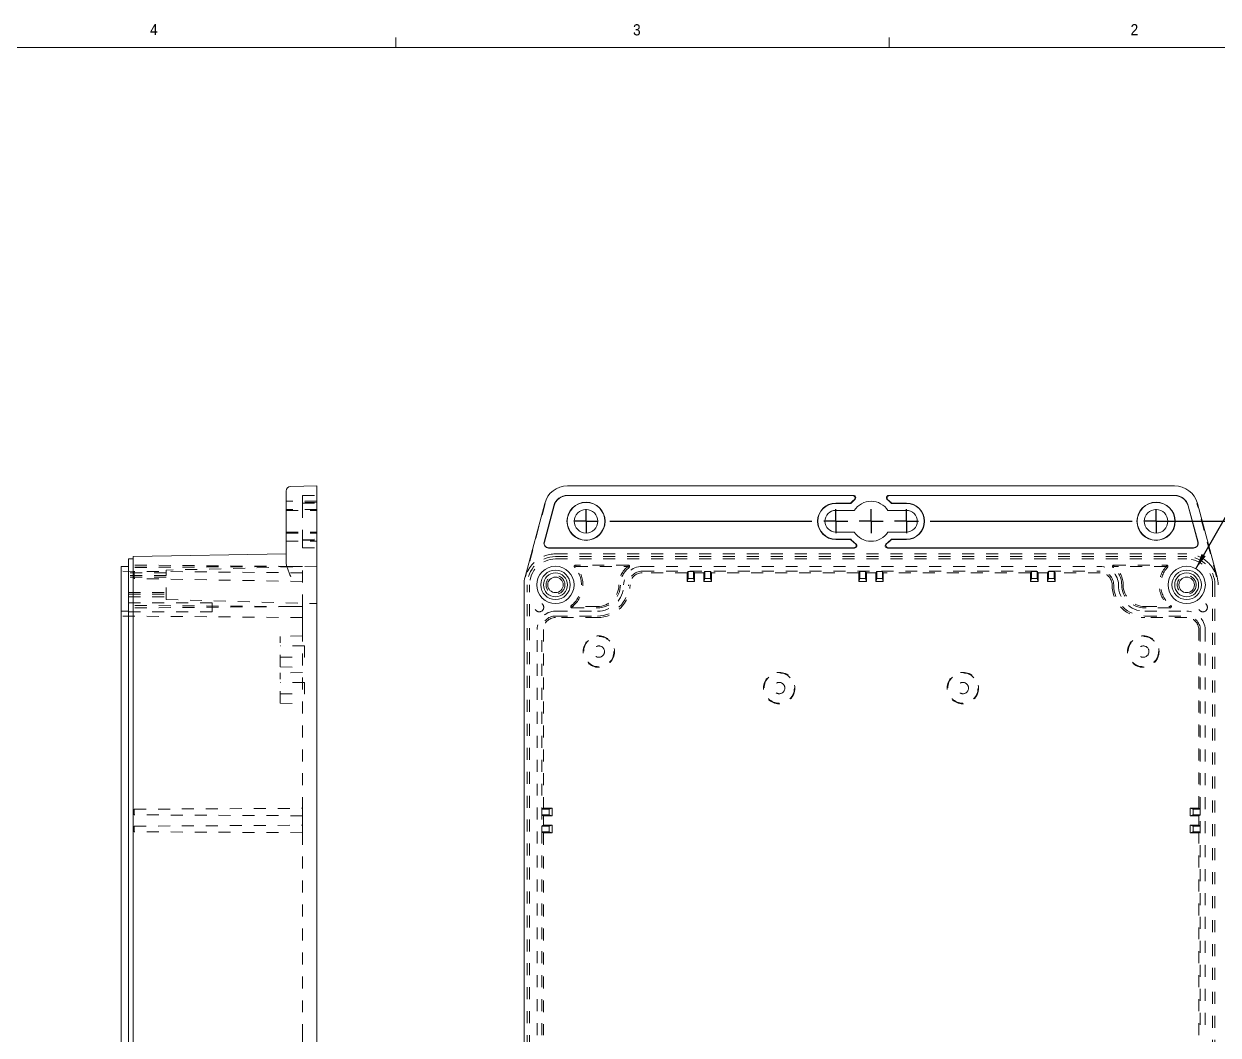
# Model space of a CAD drawing. Header units: inches. Extents: x 0.3 to 33.9, y 0.2 to 21.7.
# Drawn here: x 18.03 to 28.01, y 13.21 to 21.66 of the extents above; entities that cross this region are included whole.
import ezdxf

# ---------------------------------------------------------------- set-up
doc = ezdxf.new("R2010")
doc.units = ezdxf.units.IN
doc.header["$MEASUREMENT"] = 0
doc.linetypes.add('SLD-Dashed', pattern=[0.075, 0.05, -0.025])
doc.linetypes.add('SLD-Solid', pattern=[0])
doc.layers.add('SLD-0', color=7, linetype='SLD-Solid')
doc.styles.add('SLDTEXTSTYLE1', font='GOTHIC.TTF', dxfattribs={"width": 0.913})
doc.dimstyles.new('SLDDIMSTYLE1', dxfattribs={"dimtxt": 0.125, "dimasz": 0.13, "dimexe": 0, "dimexo": 0.0625, "dimgap": 0.03125, "dimtad": 0, "dimtih": 1, "dimtoh": 1, "dimdec": 3, "dimrnd": 1e-09, "dimzin": 12, "dimdsep": 46, "dimtxsty": 'SLDTEXTSTYLE1', "dimsah": 1, "dimcen": 0.09, "dimadec": 0, "dimazin": 3, "dimtfac": 1, "dimtdec": 3, "dimtofl": 0, "dimtmove": 0, "dimatfit": 3, "dimfxl": 0, "dimfrac": 2, "dimtolj": 1, "dimtzin": 12, "dimarcsym": 0})
doc.dimstyles.new('SLDDIMSTYLE10', dxfattribs={"dimtxt": 0.125, "dimasz": 0.13, "dimexe": 0, "dimexo": 0.0625, "dimgap": 0.03125, "dimtad": 0, "dimtih": 1, "dimtoh": 1, "dimdec": 3, "dimrnd": 1e-09, "dimzin": 12, "dimdsep": 46, "dimtxsty": 'SLDTEXTSTYLE1', "dimsah": 1, "dimcen": 0, "dimadec": 0, "dimazin": 3, "dimtfac": 1, "dimtdec": 3, "dimtofl": 0, "dimtmove": 0, "dimatfit": 3, "dimfxl": 0, "dimfrac": 2, "dimtolj": 1, "dimtzin": 12, "dimarcsym": 0})

# ---------------------------------------------------------------- blocks, each defined once
blk = doc.blocks.new('*D47')
at = {"layer": 'SLD-0'}
for p, q in [((27.8283, 17.1108), (28.2409, 17.8322)), ((28.2409, 17.8322), (28.3409, 17.8322))]:
    blk.add_line(p, q, dxfattribs=at)
blk.add_solid([(27.8283, 17.1108), (27.9102, 17.2137), (27.8754, 17.2336)], dxfattribs=at)
at = {"layer": 'SLD-0', "char_height": 0.125, "attachment_point": 1, "style": 'SLDTEXTSTYLE1'}
for s, insert in [('6X ', (28.3409, 17.8933, 0.8179)), ('%%c', (28.581, 17.8913, 0.8179)), ('.312', (28.7695, 17.8933, 0.8179))]:
    blk.add_mtext(s, dxfattribs=dict(at, insert=insert))
blk = doc.blocks.new('*D54')
at = {"layer": 'SLD-0'}
for p, q in [((27.5452, 17.5067), (29.0064, 17.5067)), ((28.8814, 17.5067), (28.8814, 12.9568)), ((28.8814, 8.1831), (28.8814, 12.733)), ((27.5452, 8.1831), (29.0064, 8.1831))]:
    blk.add_line(p, q, dxfattribs=at)
for centre, start, end in [((28.872, 12.8322), 153.43495, 206.56505), ((28.8907, 12.8322), 333.43495, 26.56505)]:
    blk.add_arc(centre, 0.2219, start, end, dxfattribs=at)
for points in [[(28.8814, 17.5067), (28.8614, 17.3767), (28.9014, 17.3767)], [(28.8814, 8.1831), (28.9014, 8.3131), (28.8614, 8.3131)]]:
    blk.add_solid(points, dxfattribs=at)
at = {"layer": 'SLD-0', "insert": (28.6736, 12.8927, -0.7171), "char_height": 0.125, "attachment_point": 1, "style": 'SLDTEXTSTYLE1'}
blk.add_mtext('9.324', dxfattribs=at)
blk = doc.blocks.new('SW_CENTERMARKSYMBOL_3')
at = {"layer": 'SLD-0', "color": 0}
for p, q in [((0, 0), (0, 0.1)), ((2.0866, 0), (2.0866, 0.1)), ((2.3819, 0), (2.3819, 0.1)), ((2.6772, 0), (2.6772, 0.1)), ((4.7638, 0), (4.7638, 0.1)), ((0, 0), (-0.1, 0)), ((0, 0), (0, -0.1)), ((0, 0), (0.1, 0)), ((0.2, 0), (1.8866, 0)), ((2.0866, 0), (1.9866, 0)), ((2.0866, 0), (2.0866, -0.1)), ((2.0866, 0), (2.1866, 0)), ((2.3819, 0), (2.2819, 0)), ((2.3819, 0), (2.3819, -0.1)), ((2.3819, 0), (2.4819, 0)), ((2.6772, 0), (2.5772, 0)), ((2.6772, 0), (2.6772, -0.1)), ((2.6772, 0), (2.7772, 0)), ((2.8772, 0), (4.5638, 0)), ((4.7638, 0), (4.6638, 0)), ((4.7638, 0), (4.7638, -0.1)), ((4.7638, 0), (4.8638, 0))]:
    blk.add_line(p, q, dxfattribs=at)

msp = doc.modelspace()

# ---------------------------------------------------------------- linework, layer by layer
at = {"color": 7, "linetype": 'SLD-Solid', "lineweight": 0}
for p, q in [((0.51583, 21.46397), (33.51583, 21.46397)), ((21.14083, 21.46397), (21.14083, 21.54877)), ((25.26583, 21.46397), (25.26583, 21.54877))]:
    msp.add_line(p, q, dxfattribs=at)
at = {"color": 7, "linetype": 'SLD-Solid', "lineweight": 15}
for p, q in [((20.26408, 17.79817), (20.4813, 17.80196)), ((20.4813, 17.65605), (20.4813, 17.80196)), ((22.57626, 17.80196), (27.65034, 17.80196)), ((20.22539, 17.64489), (20.22539, 17.7588)), ((22.57626, 17.72322), (24.96567, 17.72322)), ((24.95961, 17.72115), (22.57626, 17.72115)), ((25.26093, 17.72322), (27.65034, 17.72322)), ((27.65034, 17.72115), (25.26699, 17.72115)), ((20.22539, 17.1636), (20.22539, 17.64489)), ((20.4813, 17.04342), (20.4813, 17.65605)), ((22.22196, 17.04342), (22.38612, 17.65605)), ((22.38101, 17.33278), (22.46217, 17.63568)), ((22.46416, 17.63514), (22.383, 17.33224)), ((24.94247, 17.65835), (24.81803, 17.65835)), ((24.81803, 17.65629), (24.9434, 17.65629)), ((24.81803, 17.59723), (24.9726, 17.59723)), ((24.94247, 17.65835), (24.9434, 17.65629)), ((25.254, 17.59723), (25.40858, 17.59723)), ((25.28413, 17.65835), (25.2832, 17.65629)), ((25.2832, 17.65629), (25.40858, 17.65629)), ((25.40858, 17.65835), (25.28413, 17.65835)), ((27.8436, 17.33224), (27.76244, 17.63514)), ((27.76443, 17.63568), (27.84559, 17.33278)), ((27.84049, 17.65605), (28.00464, 17.04342)), ((24.9726, 17.41613), (24.81803, 17.41613)), ((25.40858, 17.41613), (25.254, 17.41613)), ((24.96883, 17.28528), (22.41904, 17.28528)), ((22.41904, 17.28322), (24.97539, 17.28322)), ((24.9434, 17.35707), (24.81803, 17.35707)), ((24.81803, 17.35501), (24.94247, 17.35501)), ((24.94247, 17.35501), (24.9434, 17.35707)), ((25.25121, 17.28322), (27.80756, 17.28322)), ((27.80756, 17.28528), (25.25778, 17.28528)), ((25.40858, 17.35707), (25.2832, 17.35707)), ((25.28413, 17.35501), (25.2832, 17.35707)), ((25.28413, 17.35501), (25.40858, 17.35501)), ((18.90693, 16.97541), (18.90693, 17.19172)), ((18.90693, 17.19172), (18.9463, 17.19172)), ((20.22539, 17.23373), (18.9463, 17.21141)), ((18.9463, 16.97541), (18.9463, 17.21141)), ((18.84788, 17.12941), (18.90693, 17.12941)), ((18.84788, 16.97541), (18.84788, 17.12941)), ((18.84788, 16.75541), (18.84788, 16.97541)), ((18.90693, 8.71441), (18.90693, 16.97541)), ((18.9463, 8.71441), (18.9463, 16.97541)), ((20.4813, 16.97541), (20.4813, 17.04342)), ((20.4813, 8.71441), (20.4813, 16.97541)), ((22.21301, 8.71441), (22.21301, 16.97541)), ((18.84788, 16.60141), (18.84788, 16.75541)), ((18.84788, 16.75541), (18.90693, 16.75541)), ((18.84788, 13.21491), (18.84788, 16.60141)), ((18.84788, 13.06091), (18.84788, 13.21491))]:
    msp.add_line(p, q, dxfattribs=at)
at = {"color": 7, "linetype": 'SLD-Dashed', "lineweight": 0}
for p, q in [((20.4813, 17.674), (20.22539, 17.674)), ((20.36319, 17.72115), (20.4813, 17.72322)), ((20.36319, 17.72115), (20.36319, 17.63514)), ((20.4813, 17.66416), (20.36319, 17.66622)), ((20.4813, 17.60511), (20.22539, 17.60511)), ((20.22539, 17.59723), (20.4813, 17.59723)), ((20.36319, 17.65835), (20.4813, 17.65629)), ((20.36319, 17.63514), (20.36319, 17.33224)), ((22.38978, 17.65507), (22.22562, 17.04244)), ((28.00098, 17.04244), (27.83682, 17.65507)), ((20.22539, 17.41613), (20.4813, 17.41613)), ((20.22539, 17.40826), (20.4813, 17.40826)), ((20.22539, 17.33936), (20.4813, 17.33936)), ((20.36319, 17.35501), (20.4813, 17.35707)), ((20.36319, 17.34714), (20.4813, 17.3492)), ((20.36319, 17.28528), (20.36319, 17.33224)), ((20.36319, 17.28528), (20.4813, 17.28322)), ((22.4758, 17.23373), (27.7508, 17.23373)), ((22.4758, 17.21141), (27.7508, 17.21141)), ((22.4758, 17.19172), (27.7508, 17.19172)), ((20.3613, 17.0762), (18.84788, 17.08941)), ((20.26034, 17.12959), (18.90693, 17.14141)), ((20.26034, 17.12959), (18.90693, 17.12164)), ((20.26034, 17.12959), (18.90693, 17.12015)), ((19.22193, 17.07541), (18.90693, 17.07541)), ((19.22193, 17.07541), (18.90693, 17.07541)), ((18.95488, 17.02847), (18.95488, 17.08847)), ((20.4813, 17.13141), (19.22193, 17.09843)), ((19.22193, 16.85238), (19.22193, 17.09843)), ((20.3613, 17.12871), (20.26034, 17.12959)), ((20.3613, 16.7951), (20.3613, 17.12871)), ((22.64486, 17.12959), (22.63613, 17.12164)), ((22.64486, 17.12959), (22.64486, 17.14141)), ((23.08403, 17.14141), (22.64486, 17.14141)), ((22.64684, 17.12871), (22.64486, 17.12959)), ((22.64684, 17.12871), (23.08142, 17.12871)), ((23.08403, 17.12959), (23.08403, 17.14141)), ((23.08403, 17.12959), (23.09113, 17.12015)), ((23.1998, 17.12941), (27.0268, 17.12941)), ((23.1998, 17.08941), (27.0268, 17.08941)), ((23.5757, 17.0762), (23.1998, 17.0762)), ((23.5757, 17.0762), (23.58356, 17.08847)), ((23.5757, 17.0762), (23.5757, 17.00392)), ((23.58356, 17.02847), (23.58356, 17.08847)), ((23.58356, 17.08847), (23.63056, 17.08847)), ((23.63056, 17.08847), (23.63841, 17.0762)), ((23.63056, 17.08847), (23.63056, 17.02847)), ((23.71719, 17.0762), (23.63841, 17.0762)), ((23.63841, 17.00392), (23.63841, 17.0762)), ((23.71719, 17.0762), (23.72504, 17.08847)), ((23.71719, 17.0762), (23.71719, 17.00392)), ((23.72504, 17.02847), (23.72504, 17.08847)), ((23.72504, 17.08847), (23.77204, 17.08847)), ((23.77204, 17.08847), (23.7799, 17.0762)), ((23.77204, 17.08847), (23.77204, 17.02847)), ((25.0112, 17.0762), (23.7799, 17.0762)), ((23.7799, 17.00392), (23.7799, 17.0762)), ((25.0112, 17.0762), (25.01906, 17.08847)), ((25.0112, 17.0762), (25.0112, 17.00392)), ((25.01906, 17.02847), (25.01906, 17.08847)), ((25.01906, 17.08847), (25.06606, 17.08847)), ((25.06606, 17.08847), (25.07391, 17.0762)), ((25.06606, 17.08847), (25.06606, 17.02847)), ((25.15269, 17.0762), (25.07391, 17.0762)), ((25.07391, 17.00392), (25.07391, 17.0762)), ((25.16054, 17.08847), (25.15269, 17.0762)), ((25.15269, 17.00392), (25.15269, 17.0762)), ((25.16054, 17.08847), (25.16054, 17.02847)), ((25.20754, 17.08847), (25.16054, 17.08847)), ((25.2154, 17.0762), (25.20754, 17.08847)), ((25.20754, 17.02847), (25.20754, 17.08847)), ((26.4467, 17.0762), (25.2154, 17.0762)), ((25.2154, 17.0762), (25.2154, 17.00392)), ((26.45456, 17.08847), (26.4467, 17.0762)), ((26.4467, 17.00392), (26.4467, 17.0762)), ((26.45456, 17.08847), (26.45456, 17.02847)), ((26.50156, 17.08847), (26.45456, 17.08847)), ((26.50941, 17.0762), (26.50156, 17.08847)), ((26.50156, 17.02847), (26.50156, 17.08847)), ((26.58819, 17.0762), (26.50941, 17.0762)), ((26.50941, 17.0762), (26.50941, 17.00392)), ((26.59604, 17.08847), (26.58819, 17.0762)), ((26.58819, 17.00392), (26.58819, 17.0762)), ((26.59604, 17.08847), (26.59604, 17.02847)), ((26.64304, 17.08847), (26.59604, 17.08847)), ((26.6509, 17.0762), (26.64304, 17.08847)), ((26.64304, 17.02847), (26.64304, 17.08847)), ((27.0268, 17.0762), (26.6509, 17.0762)), ((26.6509, 17.0762), (26.6509, 17.00392)), ((27.14257, 17.12959), (27.13548, 17.12015)), ((27.14257, 17.12959), (27.14257, 17.14141)), ((27.14257, 17.14141), (27.58174, 17.14141)), ((27.57976, 17.12871), (27.14518, 17.12871)), ((27.57976, 17.12871), (27.58174, 17.12959)), ((27.58174, 17.12959), (27.58174, 17.14141)), ((27.58174, 17.12959), (27.59047, 17.12164)), ((19.22193, 17.05415), (18.90693, 17.05415)), ((19.22193, 17.04037), (18.90693, 17.04037)), ((20.3613, 17.00392), (18.95488, 17.02847)), ((22.2398, 8.71441), (22.2398, 16.97541)), ((22.25949, 8.71441), (22.25949, 16.97541)), ((23.5757, 17.00392), (23.58356, 17.02847)), ((23.5757, 17.00392), (23.63841, 17.00392)), ((23.63056, 17.02847), (23.58356, 17.02847)), ((23.63841, 17.00392), (23.63056, 17.02847)), ((23.71719, 17.00392), (23.72504, 17.02847)), ((23.71719, 17.00392), (23.7799, 17.00392)), ((23.77204, 17.02847), (23.72504, 17.02847)), ((23.7799, 17.00392), (23.77204, 17.02847)), ((25.0112, 17.00392), (25.01906, 17.02847)), ((25.0112, 17.00392), (25.07391, 17.00392)), ((25.06606, 17.02847), (25.01906, 17.02847)), ((25.07391, 17.00392), (25.06606, 17.02847)), ((25.15269, 17.00392), (25.16054, 17.02847)), ((25.2154, 17.00392), (25.15269, 17.00392)), ((25.16054, 17.02847), (25.20754, 17.02847)), ((25.2154, 17.00392), (25.20754, 17.02847)), ((26.4467, 17.00392), (26.45456, 17.02847)), ((26.50941, 17.00392), (26.4467, 17.00392)), ((26.45456, 17.02847), (26.50156, 17.02847)), ((26.50941, 17.00392), (26.50156, 17.02847)), ((26.58819, 17.00392), (26.59604, 17.02847)), ((26.6509, 17.00392), (26.58819, 17.00392)), ((26.59604, 17.02847), (26.64304, 17.02847)), ((26.6509, 17.00392), (26.64304, 17.02847)), ((27.96712, 16.97541), (27.96712, 8.71441)), ((27.9868, 16.97541), (27.9868, 8.71441)), ((18.90693, 16.91044), (19.22193, 16.91044)), ((18.90693, 16.89667), (19.22193, 16.89667)), ((18.90693, 16.87541), (19.22193, 16.87541)), ((18.90693, 16.87541), (19.22193, 16.87541)), ((19.60693, 16.82525), (18.90693, 16.82525)), ((20.26034, 16.79422), (18.90693, 16.80357)), ((20.26034, 16.79422), (18.90693, 16.78241)), ((19.22193, 16.85238), (20.4813, 16.81941)), ((19.60693, 16.75025), (19.60693, 16.82525)), ((20.3613, 16.7951), (20.3613, 16.7022)), ((22.61553, 16.79422), (22.60832, 16.80357)), ((22.61553, 16.79422), (22.61553, 16.78241)), ((22.61553, 16.78241), (22.8258, 16.78241)), ((22.8258, 16.7951), (22.61809, 16.7951)), ((27.4008, 16.7951), (27.60851, 16.7951)), ((27.61107, 16.78241), (27.4008, 16.78241)), ((27.61107, 16.79422), (27.61828, 16.80357)), ((27.61107, 16.79422), (27.61107, 16.78241)), ((20.3613, 16.7022), (18.84788, 16.71541)), ((18.90693, 16.75025), (19.60693, 16.75025)), ((20.3613, 16.7022), (20.3613, 16.60141)), ((22.4758, 16.75541), (22.8258, 16.75541)), ((22.4758, 16.71541), (22.8258, 16.71541)), ((22.8258, 16.7022), (22.4758, 16.7022)), ((27.4008, 16.75541), (27.7508, 16.75541)), ((27.4008, 16.71541), (27.7508, 16.71541)), ((27.7508, 16.7022), (27.4008, 16.7022)), ((20.3613, 16.60141), (20.3613, 15.1095)), ((22.3218, 13.21491), (22.3218, 16.60141)), ((22.3618, 13.21491), (22.3618, 16.60141)), ((22.37501, 16.60141), (22.37501, 15.1095)), ((27.85159, 15.1095), (27.85159, 16.60141)), ((27.8648, 16.60141), (27.8648, 13.21491)), ((27.9048, 16.60141), (27.9048, 13.21491)), ((20.3613, 16.5495), (20.17626, 16.54466)), ((20.17626, 16.29166), (20.17626, 16.54466)), ((20.37926, 16.46566), (20.17626, 16.46566)), ((20.17626, 16.37066), (20.37926, 16.37066)), ((20.37926, 16.37066), (20.37926, 16.46566)), ((20.17626, 16.29166), (20.3613, 16.28681)), ((20.3613, 16.24475), (20.17626, 16.23991)), ((20.17626, 15.98691), (20.17626, 16.23991)), ((20.37926, 16.16091), (20.17626, 16.16091)), ((20.37926, 16.06591), (20.37926, 16.16091)), ((20.17626, 16.06591), (20.37926, 16.06591)), ((20.17626, 15.98691), (20.3613, 15.98206)), ((18.95488, 15.10165), (20.3613, 15.1095)), ((18.95488, 15.05465), (18.95488, 15.10165)), ((20.3613, 15.04679), (20.3613, 15.1095)), ((22.36273, 15.10165), (22.37501, 15.1095)), ((22.36273, 15.05465), (22.36273, 15.10165)), ((22.36273, 15.10165), (22.42273, 15.10165)), ((22.44728, 15.1095), (22.37501, 15.1095)), ((22.44728, 15.1095), (22.42273, 15.10165)), ((22.42273, 15.10165), (22.42273, 15.05465)), ((22.44728, 15.04679), (22.44728, 15.1095)), ((27.77932, 15.1095), (27.85159, 15.1095)), ((27.77932, 15.04679), (27.77932, 15.1095)), ((27.77932, 15.1095), (27.80387, 15.10165)), ((27.80387, 15.10165), (27.80387, 15.05465)), ((27.86387, 15.10165), (27.80387, 15.10165)), ((27.86387, 15.10165), (27.85159, 15.1095)), ((27.86387, 15.05465), (27.86387, 15.10165)), ((20.3613, 15.04679), (18.95488, 15.05465)), ((20.3613, 15.04679), (20.3613, 14.96802)), ((22.37501, 15.04679), (22.36273, 15.05465)), ((22.42273, 15.05465), (22.36273, 15.05465)), ((22.37501, 15.04679), (22.44728, 15.04679)), ((22.37501, 15.04679), (22.37501, 14.96802)), ((22.44728, 15.04679), (22.42273, 15.05465)), ((27.77932, 15.04679), (27.80387, 15.05465)), ((27.85159, 15.04679), (27.77932, 15.04679)), ((27.80387, 15.05465), (27.86387, 15.05465)), ((27.85159, 15.04679), (27.86387, 15.05465)), ((27.85159, 14.96802), (27.85159, 15.04679)), ((18.95488, 14.96016), (20.3613, 14.96802)), ((18.95488, 14.91316), (18.95488, 14.96016)), ((20.3613, 14.90531), (18.95488, 14.91316)), ((20.3613, 14.90531), (20.3613, 14.96802)), ((20.3613, 14.90531), (20.3613, 13.21491)), ((22.36273, 14.96016), (22.37501, 14.96802)), ((22.36273, 14.91316), (22.36273, 14.96016)), ((22.36273, 14.96016), (22.42273, 14.96016)), ((22.37501, 14.90531), (22.36273, 14.91316)), ((22.42273, 14.91316), (22.36273, 14.91316)), ((22.44728, 14.96802), (22.37501, 14.96802)), ((22.37501, 14.90531), (22.44728, 14.90531)), ((22.37501, 14.90531), (22.37501, 13.21491)), ((22.44728, 14.96802), (22.42273, 14.96016)), ((22.42273, 14.96016), (22.42273, 14.91316)), ((22.44728, 14.90531), (22.42273, 14.91316)), ((22.44728, 14.90531), (22.44728, 14.96802)), ((27.77932, 14.96802), (27.85159, 14.96802)), ((27.77932, 14.96802), (27.80387, 14.96016)), ((27.77932, 14.90531), (27.77932, 14.96802)), ((27.77932, 14.90531), (27.80387, 14.91316)), ((27.85159, 14.90531), (27.77932, 14.90531)), ((27.80387, 14.96016), (27.80387, 14.91316)), ((27.86387, 14.96016), (27.80387, 14.96016)), ((27.80387, 14.91316), (27.86387, 14.91316)), ((27.86387, 14.96016), (27.85159, 14.96802)), ((27.85159, 14.90531), (27.86387, 14.91316)), ((27.85159, 13.21491), (27.85159, 14.90531)), ((27.86387, 14.91316), (27.86387, 14.96016)), ((20.3613, 13.21491), (20.3613, 13.11411))]:
    msp.add_line(p, q, dxfattribs=at)
at = {"color": 7, "linetype": 'SLD-Solid', "lineweight": 15}
for centre, radius in [((22.73141, 17.50668), 0.15954), ((27.49519, 17.50668), 0.15954), ((22.73141, 17.50668), 0.15748), ((22.73141, 17.50668), 0.09843), ((27.49519, 17.50668), 0.15748), ((27.49519, 17.50668), 0.09843), ((22.4758, 16.97541), 0.156), ((22.4758, 16.97541), 0.12302), ((22.4758, 16.97541), 0.1), ((27.7508, 16.97541), 0.156), ((27.7508, 16.97541), 0.12302), ((27.7508, 16.97541), 0.1), ((22.4758, 16.97541), 0.06496), ((27.7508, 16.97541), 0.06496)]:
    msp.add_circle(centre, radius, dxfattribs=at)
at = {"color": 7, "linetype": 'SLD-Dashed', "lineweight": 0}
for centre, radius in [((22.4758, 16.97541), 0.07874), ((27.7508, 16.97541), 0.07874), ((22.3403, 16.78775), 0.0375), ((27.8863, 16.78775), 0.0375), ((22.8383, 16.41816), 0.13135), ((22.8383, 16.41816), 0.1265), ((27.3883, 16.41816), 0.13135), ((27.3883, 16.41816), 0.1265), ((22.8383, 16.41816), 0.0475), ((27.3883, 16.41816), 0.0475), ((24.3458, 16.11341), 0.13135), ((24.3458, 16.11341), 0.1265), ((25.8808, 16.11341), 0.13135), ((25.8808, 16.11341), 0.1265), ((24.3458, 16.11341), 0.0475), ((25.8808, 16.11341), 0.0475)]:
    msp.add_circle(centre, radius, dxfattribs=at)
at = {"color": 7, "linetype": 'SLD-Solid', "lineweight": 15}
for centre, radius, start, end in [((20.26476, 17.7588), 0.03937, 91, 180), ((22.57626, 17.60511), 0.19685, 90, 165), ((27.65034, 17.60511), 0.19685, 15, 90), ((22.57626, 17.60511), 0.11811, 90, 165), ((22.57626, 17.60511), 0.11605, 90, 165), ((25.1133, 17.50668), 0.22844, 128.273245, 138.399698), ((25.1133, 17.50668), 0.22638, 126.867803, 138.633775), ((25.1133, 17.50668), 0.16732, 32.763762, 147.236238), ((25.1133, 17.50668), 0.22638, 41.366225, 53.132197), ((25.1133, 17.50668), 0.22844, 41.600302, 51.726755), ((27.65034, 17.60511), 0.11811, 15, 90), ((27.65034, 17.60511), 0.11605, 15, 90), ((24.81803, 17.50668), 0.15167, 90, 270), ((24.81803, 17.50668), 0.14961, 90, 270), ((24.81803, 17.50668), 0.09055, 90, 270), ((25.40858, 17.50668), 0.15167, 270, 90), ((25.40858, 17.50668), 0.14961, 270, 90), ((25.40858, 17.50668), 0.09055, 270, 90), ((25.1133, 17.50668), 0.16732, 212.763762, 327.236238), ((22.41904, 17.32259), 0.03937, 165, 270), ((22.41904, 17.32259), 0.03731, 165, 270), ((25.1133, 17.50668), 0.22844, 221.600302, 234.389303), ((25.1133, 17.50668), 0.22638, 221.366225, 235.912464), ((25.1133, 17.50668), 0.22638, 304.087536, 318.633775), ((25.1133, 17.50668), 0.22844, 305.610697, 318.399698), ((27.80756, 17.32259), 0.03937, 270, 15), ((27.80756, 17.32259), 0.03731, 270, 15), ((22.4758, 16.97541), 0.26279, 165, 180), ((27.7508, 16.97541), 0.26279, 0, 15)]:
    msp.add_arc(centre, radius, start, end, dxfattribs=at)
at = {"color": 7, "linetype": 'SLD-Dashed', "lineweight": 0}
for centre, radius, start, end in [((22.4758, 16.97541), 0.236, 90, 180), ((22.4758, 16.97541), 0.21631, 90, 180), ((22.4758, 16.97541), 0.25833, 90, 133.236997), ((27.7508, 16.97541), 0.25833, 46.763003, 90), ((27.7508, 16.97541), 0.236, 0, 90), ((27.7508, 16.97541), 0.21631, 0, 90), ((22.4758, 16.97541), 0.217, 307.639229, 42.366492), ((22.4758, 16.97541), 0.22969, 308.279479, 41.87053), ((22.64486, 17.12959), 0.01181, 90, 222.366492), ((23.1998, 16.97541), 0.19369, 127.673794, 180), ((23.1998, 16.97541), 0.181, 126.899525, 180), ((23.1998, 16.97541), 0.154, 90, 180), ((23.08403, 17.12959), 0.01181, 306.899525, 90), ((23.1998, 16.97541), 0.114, 90, 180), ((23.1998, 16.97541), 0.10079, 90, 180), ((27.0268, 16.97541), 0.154, 0, 90), ((27.0268, 16.97541), 0.114, 0, 90), ((27.0268, 16.97541), 0.10079, 0, 90), ((27.14257, 17.12959), 0.01181, 90, 233.100475), ((27.0268, 16.97541), 0.181, 0, 53.100475), ((27.0268, 16.97541), 0.19369, 0, 52.326206), ((27.7508, 16.97541), 0.22969, 138.12947, 231.720521), ((27.7508, 16.97541), 0.217, 137.633508, 232.360771), ((27.58174, 17.12959), 0.01181, 317.633508, 90), ((22.8258, 16.97541), 0.27321, 270, 0), ((22.8258, 16.97541), 0.18031, 270, 0), ((22.8258, 16.97541), 0.193, 270, 0), ((22.8258, 16.97541), 0.22, 270, 0), ((22.8258, 16.97541), 0.26, 270, 0), ((27.4008, 16.97541), 0.27321, 180, 270), ((27.4008, 16.97541), 0.26, 180, 270), ((27.4008, 16.97541), 0.22, 180, 270), ((27.4008, 16.97541), 0.193, 180, 270), ((27.4008, 16.97541), 0.18031, 180, 270), ((22.61553, 16.79422), 0.01181, 127.639229, 270), ((27.61107, 16.79422), 0.01181, 270, 52.360771), ((22.4758, 16.60141), 0.154, 90, 180), ((22.4758, 16.60141), 0.114, 90, 180), ((22.4758, 16.60141), 0.10079, 90, 180), ((27.7508, 16.60141), 0.154, 0, 90), ((27.7508, 16.60141), 0.114, 0, 90), ((27.7508, 16.60141), 0.10079, 0, 90)]:
    msp.add_arc(centre, radius, start, end, dxfattribs=at)
at = {"color": 7, "linetype": 'SLD-Solid', "lineweight": 15}
for points, knots in [([(24.9718, 17.68602), (24.97502, 17.68856), (24.97736, 17.69204), (24.97965, 17.69984), (24.97954, 17.70409), (24.9769, 17.71174), (24.97433, 17.71516), (24.96775, 17.71985), (24.96371, 17.72115), (24.95961, 17.72115)], [0, 0, 0, 0, 0.25, 0.25, 0.5, 0.5, 0.75, 0.75, 1, 1, 1, 1]), ([(24.96567, 17.72322), (24.96981, 17.72322), (24.97384, 17.72191), (24.98051, 17.71712), (24.98306, 17.71365), (24.98565, 17.7059), (24.98569, 17.70158), (24.98326, 17.69379), (24.98079, 17.69027), (24.97748, 17.68779)], [0, 0, 0, 0, 0.25, 0.25, 0.5, 0.5, 0.75, 0.75, 1, 1, 1, 1]), ([(25.24912, 17.68779), (25.24581, 17.69027), (25.24337, 17.69374), (25.24091, 17.70157), (25.24095, 17.70587), (25.24353, 17.71362), (25.24609, 17.71711), (25.25271, 17.72188), (25.25679, 17.72322), (25.26093, 17.72322)], [0, 0, 0, 0, 0.25, 0.25, 0.5, 0.5, 0.75, 0.75, 1, 1, 1, 1]), ([(25.26699, 17.72115), (25.26289, 17.72115), (25.2589, 17.71987), (25.25227, 17.71517), (25.24972, 17.71176), (25.24706, 17.70412), (25.24696, 17.69984), (25.24922, 17.69209), (25.25158, 17.68856), (25.2548, 17.68602)], [0, 0, 0, 0, 0.25, 0.25, 0.5, 0.5, 0.75, 0.75, 1, 1, 1, 1]), ([(24.96883, 17.28528), (24.973, 17.28528), (24.97707, 17.28661), (24.98377, 17.29148), (24.98631, 17.29499), (24.98884, 17.30285), (24.98882, 17.30721), (24.98624, 17.31503), (24.98368, 17.31853), (24.98029, 17.32096)], [0, 0, 0, 0, 0.25, 0.25, 0.5, 0.5, 0.75, 0.75, 1, 1, 1, 1]), ([(24.98643, 17.3192), (24.98992, 17.31684), (24.99256, 17.31341), (24.99536, 17.30551), (24.99545, 17.30113), (24.99301, 17.29315), (24.99047, 17.28956), (24.98378, 17.2846), (24.97961, 17.28322), (24.97539, 17.28322)], [0, 0, 0, 0, 0.25, 0.25, 0.5, 0.5, 0.75, 0.75, 1, 1, 1, 1]), ([(25.25121, 17.28322), (25.24699, 17.28322), (25.24288, 17.28457), (25.23613, 17.28955), (25.23361, 17.29312), (25.23115, 17.3011), (25.23125, 17.3055), (25.23401, 17.31335), (25.23668, 17.31684), (25.24018, 17.3192)], [0, 0, 0, 0, 0.25, 0.25, 0.5, 0.5, 0.75, 0.75, 1, 1, 1, 1]), ([(25.24632, 17.32096), (25.24292, 17.31853), (25.24039, 17.31508), (25.23778, 17.30721), (25.23776, 17.30288), (25.24027, 17.29502), (25.24283, 17.29149), (25.24948, 17.28664), (25.2536, 17.28528), (25.25778, 17.28528)], [0, 0, 0, 0, 0.25, 0.25, 0.5, 0.5, 0.75, 0.75, 1, 1, 1, 1]), ([(20.22539, 17.1636), (20.22539, 17.15497), (20.22698, 17.14591), (20.23178, 17.12686), (20.23505, 17.11684), (20.24236, 17.09648), (20.24644, 17.08607), (20.25287, 17.07003), (20.25507, 17.06461), (20.25954, 17.05363), (20.26182, 17.04802), (20.26408, 17.04244)], [0, 0, 0, 0, 0.25, 0.25, 0.5, 0.5, 0.75, 0.75, 0.875, 0.875, 1, 1, 1, 1])]:
    msp.add_open_spline(points, degree=3, knots=knots, dxfattribs=at)
at = {"color": 7, "linetype": 'SLD-Dashed', "lineweight": 0}
for points in [[(22.29884, 17.1636), (22.28966, 17.15497), (22.28132, 17.14591), (22.26604, 17.12686), (22.2591, 17.11684), (22.24696, 17.09648), (22.24168, 17.08607), (22.23484, 17.07003), (22.23274, 17.06461), (22.22891, 17.05363), (22.22716, 17.04802), (22.22562, 17.04244)], [(27.92776, 17.1636), (27.93694, 17.15497), (27.94529, 17.14591), (27.96056, 17.12686), (27.9675, 17.11684), (27.97964, 17.09648), (27.98492, 17.08607), (27.99176, 17.07003), (27.99386, 17.06461), (27.99769, 17.05363), (27.99944, 17.04802), (28.00098, 17.04244)]]:
    msp.add_open_spline(points, degree=3, knots=[0, 0, 0, 0, 0.25, 0.25, 0.5, 0.5, 0.75, 0.75, 0.875, 0.875, 1, 1, 1, 1], dxfattribs=at)
for points in [[(23.08142, 17.12871), (23.08228, 17.12901), (23.08315, 17.1293), (23.08403, 17.12959)], [(27.14518, 17.12871), (27.14432, 17.12901), (27.14345, 17.1293), (27.14257, 17.12959)], [(20.3613, 16.7951), (20.32765, 16.7948), (20.29399, 16.79451), (20.26034, 16.79422)], [(22.61809, 16.7951), (22.61725, 16.7948), (22.61639, 16.79451), (22.61553, 16.79422)], [(27.60851, 16.7951), (27.60935, 16.7948), (27.61021, 16.79451), (27.61107, 16.79422)]]:
    msp.add_open_spline(points, degree=3, dxfattribs=at)

# ---------------------------------------------------------------- block references
at = {"layer": 'SLD-0'}
msp.add_blockref('SW_CENTERMARKSYMBOL_3', (22.73141, 17.50668), dxfattribs=at)

# ---------------------------------------------------------------- texts
at = {"color": 7, "linetype": 'Continuous', "lineweight": 0, "char_height": 0.09375, "attachment_point": 1, "style": 'SLDTEXTSTYLE1'}
for s, insert in [('4', (19.08813, 21.66101)), ('3', (23.12426, 21.65842)), ('2', (27.28216, 21.65934))]:
    msp.add_mtext(s, dxfattribs=dict(at, insert=insert))

# ---------------------------------------------------------------- dimensions: what is measured, and where the dimension line sits
at = {"layer": 'SLD-0'}
dim = msp.add_diameter_dim_2p(p1=(27.67335, 16.83999), p2=(27.82825, 17.11082), text='6X <>', dimstyle='SLDDIMSTYLE10', dxfattribs=at)
dim.commit()
dim.dimension.update_dxf_attribs({"geometry": '*D47', "text_midpoint": (28.76758, 17.83218), "dimtype": 163})
dim = msp.add_linear_dim(base=(28.88136, 8.18313), p1=(27.49519, 17.50668), p2=(27.49519, 8.18313), angle=90, text='(<>)', dimstyle='SLDDIMSTYLE1', dxfattribs=at)
dim.commit()
dim.dimension.update_dxf_attribs({"geometry": '*D54', "text_midpoint": (28.88136, 12.84491), "dimtype": 160})

doc.saveas('drawing.dxf')
